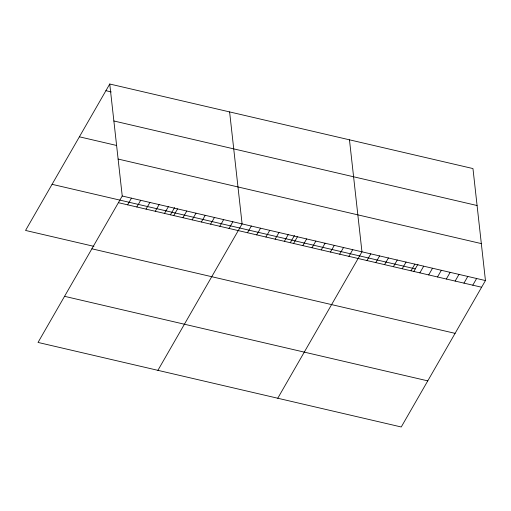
<?xml version="1.0" encoding="UTF-8"?>
<svg xmlns="http://www.w3.org/2000/svg" width="511" height="511" viewBox="0 0 511 511"><rect width="100%" height="100%" fill="white"/><g stroke="black" fill="none" stroke-linecap="round" stroke-linejoin="round"><path stroke-width="0.77" d="M109.75 84.015L122.238 196.007L38.038 342.434L401.25 426.985L485.45 280.558L472.962 168.566L109.75 84.015L25.55 230.442L93.928 246.359M127.622 204.834L131.461 198.153M136.839 206.981L140.678 200.299M146.063 209.127L149.902 202.445M155.28 211.273L159.119 204.592M164.497 213.419L168.336 206.738M170.412 214.863L174.583 207.607M173.721 215.565L177.56 208.884M182.938 217.712L186.777 211.03M192.162 219.858L196 213.176M201.379 222.004L205.218 215.323M210.602 224.15L214.441 217.469M219.819 226.296L223.658 219.615M229.037 228.443L232.882 221.761M157.899 370.334L242.099 223.907L229.611 111.915M247.477 232.735L251.316 226.054M256.701 234.881L260.54 228.2M265.918 237.027L269.757 230.346M275.142 239.174L278.98 232.499M284.359 241.32L288.198 234.645M290.274 242.763L294.445 235.507M293.582 243.466L297.421 236.791M302.799 245.612L306.638 238.937M312.017 247.758L315.855 241.083M321.24 249.905L325.079 243.23M330.457 252.051L334.296 245.376M339.681 254.197L343.52 247.522M348.898 256.343L352.737 249.668M277.76 398.241L361.96 251.814L349.467 139.816M366.943 260.54L370.782 253.865M375.757 262.597L379.603 255.915M384.579 264.647L388.424 257.972M393.4 266.704L397.239 260.022M402.221 268.754L406.06 262.079M411.042 270.811L414.881 264.13M413.763 271.507L417.934 264.251M419.863 272.861L423.702 266.186M428.684 274.918L432.523 268.237M437.505 276.968L441.344 270.293M446.327 279.019L450.165 272.344M455.148 281.076L458.987 274.401M463.969 283.126L467.808 276.451M472.79 285.183L476.629 278.501M105.911 90.69L111.289 91.942M113.87 120.973L477.082 205.524M79.39 136.807L116.272 145.392M118.118 159.049L481.33 243.6M122.238 196.007L485.45 280.558M52.071 184.324L415.277 268.875M118.399 202.688L481.611 287.233M91.884 248.806L455.09 333.351M64.558 296.323L427.771 380.867"/></g></svg>
